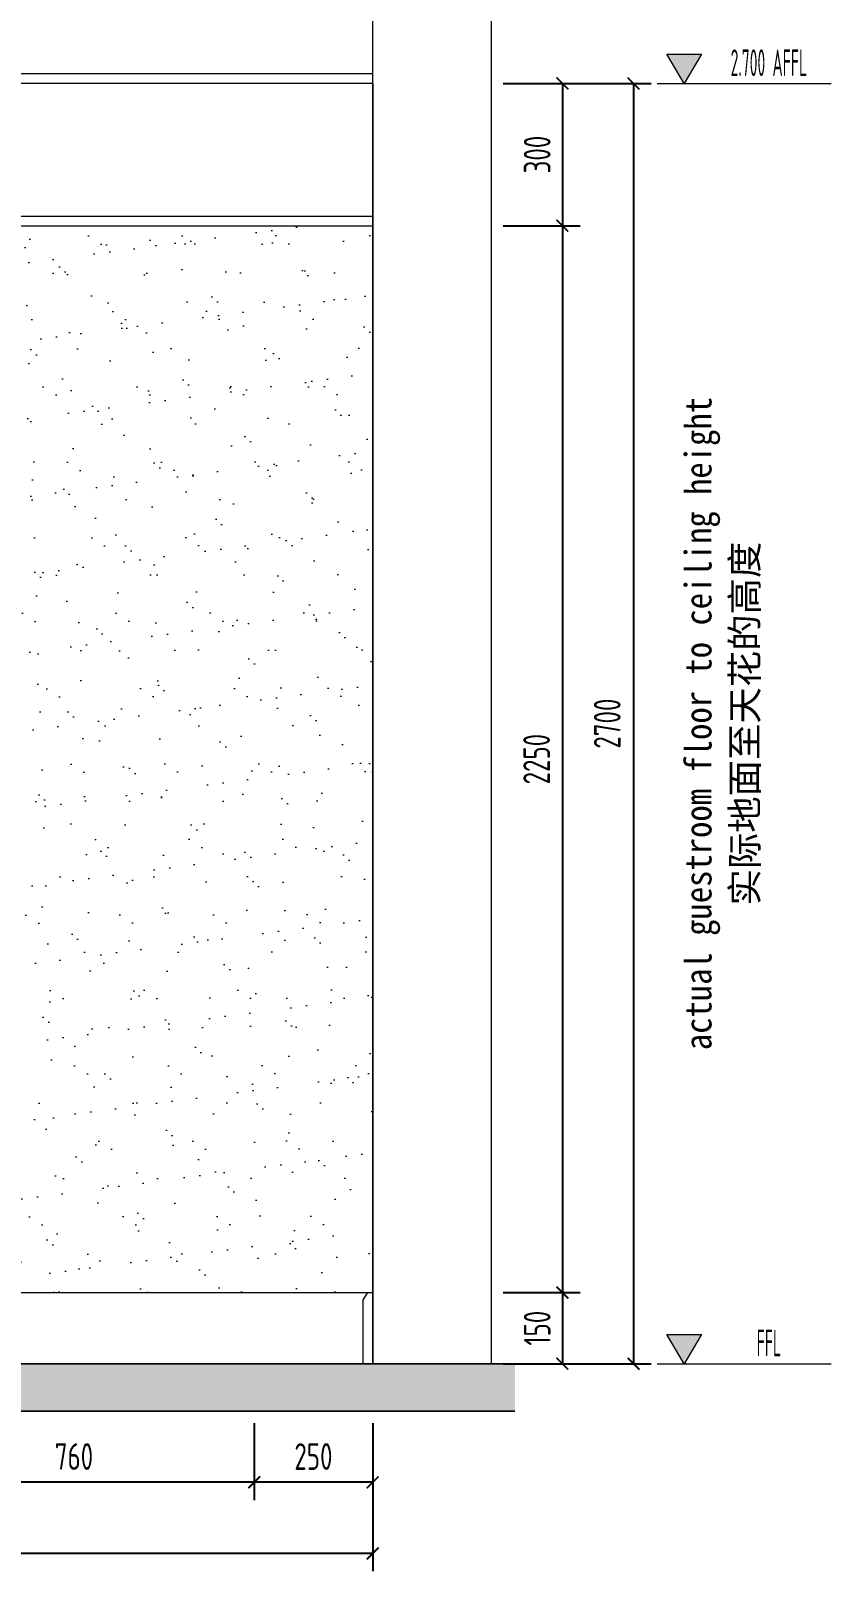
# Model space of a CAD drawing. Header units: millimetres. Extents: x 3162 to 221128, y -144913 to 11496.
# Drawn here: x 35862 to 37550, y -43108 to -39860 of the extents above; entities that cross this region are included whole.
import ezdxf
from ezdxf.enums import TextEntityAlignment as Align

# ---------------------------------------------------------------- set-up
doc = ezdxf.new("R2010")
doc.units = ezdxf.units.MM
doc.header["$LTSCALE"] = 10
doc.layers.get('Defpoints').update_dxf_attribs({"color": 250})
for name, color, linetype, lineweight in [('Contour【轮廓线】', 94, 'Continuous', 0), ('Elevation【立面图库】', 150, 'Continuous', 0), ('FC-Hatch【平面填充】', 250, 'Continuous', 0), ('FF-Text【平面文字】', 2, 'Continuous', 0), ('Finish【完成面】', 2, 'Continuous', 0), ('Gray【中细线】', 8, 'Continuous', 0), ('RC-dimensions', 44, 'Continuous', 0), ('Wall【立面墙】', 252, 'Continuous', 0)]:
    doc.layers.add(name, color=color, linetype=linetype, lineweight=lineweight)
doc.styles.add('宋体', font='', dxfattribs={"width": 0.8})
doc.styles.add('尺寸标注', font='ARCHS.SHX', dxfattribs={"width": 0.8})
doc.styles.add('标高', font='ARCHS.SHX', dxfattribs={"width": 0.5})
doc.styles.get('宋体').set_extended_font_data('SimSun')
doc.dimstyles.new('海龙1：25', dxfattribs={"dimscale": 25, "dimtxt": 2.25, "dimasz": 1, "dimexe": 1.5, "dimexo": 1, "dimgap": 1, "dimtad": 1, "dimdec": 0, "dimrnd": 5, "dimdsep": 46, "dimtxsty": '尺寸标注', "dimblk": 'ARCHTICK', "dimblk1": 'ARCHTICK', "dimblk2": 'ARCHTICK', "dimcen": 1, "dimclrd": 44, "dimclre": 44, "dimclrt": 2, "dimadec": 0, "dimazin": 0, "dimtfac": 1, "dimtdec": 0, "dimtix": 1, "dimtmove": 2, "dimatfit": 3, "dimldrblk": 'hl_arrow2', "dimfxl": 5, "dimfxlon": 1, "dimarcsym": 0})

# ---------------------------------------------------------------- blocks, each defined once
blk = doc.blocks.new('海龙工具_踢脚线')
blk.add_lwpolyline([(20, 0), (20, 90), (10, 100), (0, 100)])
blk = doc.blocks.new('_ArchTick')
at = {"color": 2, "linetype": 'ByBlock', "const_width": 0.15}
blk.add_lwpolyline([(-0.5, -0.5), (0.5, 0.5)], dxfattribs=at)
blk = doc.blocks.new('*D1190')
at = {"layer": 'Defpoints', "color": 0, "transparency": 16777216}
for p in [(36832.7, -39970.6), (36832.7, -40270.6), (36982.7, -40270.6)]:
    blk.add_point(p, dxfattribs=at)
at = {"layer": 'RC-dimensions', "color": 44, "lineweight": -2, "transparency": 16777216}
for p, q in [((36857.7, -39970.6), (37020.2, -39970.6)), ((36982.7, -39970.6), (36982.7, -40270.6)), ((36857.7, -40270.6), (37020.2, -40270.6))]:
    blk.add_line(p, q, dxfattribs=at)
at = {"layer": 'RC-dimensions', "color": 44, "lineweight": -2, "transparency": 16777216, "xscale": 25, "yscale": 25, "zscale": 25}
for p, rotation in [((36982.7, -39970.6), 90), ((36982.7, -40270.6), 270)]:
    blk.add_blockref('_ArchTick', p, dxfattribs=dict(at, rotation=rotation))
at = {"layer": 'RC-dimensions', "color": 2, "transparency": 16777216, "insert": (36929.6, -40120.6), "char_height": 56.25, "attachment_point": 5, "rotation": 90, "style": '尺寸标注'}
blk.add_mtext('300', dxfattribs=at)
blk = doc.blocks.new('hl_arrow2')
at = {"color": 2}
blk.add_line((-0.22, 0), (-1, 0), dxfattribs=at)
blk.add_lwpolyline([(-0.22, 0), (-0.86, -0.69), (-0.65, -0.86), (0, 0), (-0.65, 0.86), (-0.86, 0.69)], close=True, dxfattribs=at)
for points in [[(-0.86, 0.69), (-0.65, 0.86), (-0.22, 0), (0, 0)], [(-0.86, -0.69), (-0.65, -0.86), (-0.22, 0), (0, 0)]]:
    blk.add_solid(points, dxfattribs=at)
blk = doc.blocks.new('*D1191')
at = {"layer": 'Defpoints', "color": 0, "transparency": 16777216}
for p in [(36832.7, -42520.6), (36832.7, -42670.6), (36982.7, -42670.6)]:
    blk.add_point(p, dxfattribs=at)
at = {"layer": 'RC-dimensions', "color": 44, "lineweight": -2, "transparency": 16777216}
for p, q in [((36857.7, -42520.6), (37020.2, -42520.6)), ((36982.7, -42520.6), (36982.7, -42670.6)), ((36857.7, -42670.6), (37020.2, -42670.6))]:
    blk.add_line(p, q, dxfattribs=at)
at = {"layer": 'RC-dimensions', "color": 44, "lineweight": -2, "transparency": 16777216, "xscale": 25, "yscale": 25, "zscale": 25}
for p, rotation in [((36982.7, -42520.6), 90), ((36982.7, -42670.6), 270)]:
    blk.add_blockref('_ArchTick', p, dxfattribs=dict(at, rotation=rotation))
at = {"layer": 'RC-dimensions', "color": 2, "transparency": 16777216, "insert": (36929.6, -42595.6), "char_height": 56.25, "attachment_point": 5, "rotation": 90, "style": '尺寸标注'}
blk.add_mtext('150', dxfattribs=at)
blk = doc.blocks.new('*D1192')
at = {"layer": 'Defpoints', "color": 0, "transparency": 16777216}
for p in [(36832.7, -39970.6), (36832.7, -42670.6), (37132.7, -42670.6)]:
    blk.add_point(p, dxfattribs=at)
at = {"layer": 'RC-dimensions', "color": 44, "lineweight": -2, "transparency": 16777216}
for p, q in [((37007.7, -39970.6), (37170.2, -39970.6)), ((37132.7, -39970.6), (37132.7, -42670.6)), ((37007.7, -42670.6), (37170.2, -42670.6))]:
    blk.add_line(p, q, dxfattribs=at)
at = {"layer": 'RC-dimensions', "color": 44, "lineweight": -2, "transparency": 16777216, "xscale": 25, "yscale": 25, "zscale": 25}
for p, rotation in [((37132.7, -39970.6), 90), ((37132.7, -42670.6), 270)]:
    blk.add_blockref('_ArchTick', p, dxfattribs=dict(at, rotation=rotation))
at = {"layer": 'RC-dimensions', "color": 2, "transparency": 16777216, "insert": (37077.3, -41320.6), "char_height": 56.25, "attachment_point": 5, "rotation": 90, "style": '尺寸标注'}
blk.add_mtext('2700', dxfattribs=at)
blk = doc.blocks.new('海龍_立面标识')
at = {"style": '宋体', "width": 0.9, "flags": 8}
blk.add_attdef('FLOOR_HEIGHT', text='', height=2.25, rotation=90, dxfattribs=at).set_placement((0, 0), align=Align.CENTER)
at = {"style": '宋体', "flags": 8}
blk.add_attdef('HEIGHT', text='', height=2.25, rotation=90, dxfattribs=at).set_placement((-3.5, 0), align=Align.CENTER)
blk = doc.blocks.new('hl_Elevation-A2')
blk.add_hatch(color=150).paths.add_polyline_path([(3.74, 2.47), (2.27, 0), (0.8, 2.47)])
at = {"color": 150}
blk.add_line((0, 0), (14.67, 0), dxfattribs=at)
blk.add_lwpolyline([(3.74, 2.47), (2.27, 0), (0.8, 2.47)], close=True, dxfattribs=at)
at = {"color": 2, "style": '标高', "width": 0.8, "flags": 8}
blk.add_attdef('HEIGHT', text='', height=2.25, dxfattribs=at).set_placement((9.42, 1.75), align=Align.MIDDLE_CENTER)
blk = doc.blocks.new('*D1193')
at = {"layer": 'Defpoints', "color": 0, "transparency": 16777216}
for p in [(36332.7, -42770.6), (36582.7, -42770.6), (36332.7, -42920.6)]:
    blk.add_point(p, dxfattribs=at)
at = {"layer": 'RC-dimensions', "color": 44, "lineweight": -2, "transparency": 16777216}
for p, q in [((36332.7, -42795.6), (36332.7, -42958.1)), ((36582.7, -42795.6), (36582.7, -42958.1)), ((36582.7, -42920.6), (36332.7, -42920.6))]:
    blk.add_line(p, q, dxfattribs=at)
at = {"layer": 'RC-dimensions', "color": 44, "lineweight": -2, "transparency": 16777216, "xscale": 25, "yscale": 25, "zscale": 25, "rotation": 180}
blk.add_blockref('_ArchTick', (36332.7, -42920.6), dxfattribs=at)
at = {"layer": 'RC-dimensions', "color": 44, "lineweight": -2, "transparency": 16777216, "xscale": 25, "yscale": 25, "zscale": 25}
blk.add_blockref('_ArchTick', (36582.7, -42920.6), dxfattribs=at)
at = {"layer": 'RC-dimensions', "color": 2, "transparency": 16777216, "insert": (36457.7, -42866.3), "char_height": 56.25, "attachment_point": 5, "style": '尺寸标注'}
blk.add_mtext('250', dxfattribs=at)
blk = doc.blocks.new('*D1194')
at = {"layer": 'Defpoints', "color": 0, "transparency": 16777216}
for p in [(29832.7, -42770.6), (36582.7, -42770.6), (29832.7, -43070.6)]:
    blk.add_point(p, dxfattribs=at)
at = {"layer": 'RC-dimensions', "color": 44, "lineweight": -2, "transparency": 16777216}
for p, q in [((29832.7, -42945.6), (29832.7, -43108.1)), ((36582.7, -42945.6), (36582.7, -43108.1)), ((36582.7, -43070.6), (29832.7, -43070.6))]:
    blk.add_line(p, q, dxfattribs=at)
at = {"layer": 'RC-dimensions', "color": 44, "lineweight": -2, "transparency": 16777216, "xscale": 25, "yscale": 25, "zscale": 25, "rotation": 180}
blk.add_blockref('_ArchTick', (29832.7, -43070.6), dxfattribs=at)
at = {"layer": 'RC-dimensions', "color": 44, "lineweight": -2, "transparency": 16777216, "xscale": 25, "yscale": 25, "zscale": 25}
blk.add_blockref('_ArchTick', (36582.7, -43070.6), dxfattribs=at)
at = {"layer": 'RC-dimensions', "color": 2, "transparency": 16777216, "insert": (33207.7, -43016.3), "char_height": 56.25, "attachment_point": 5, "style": '尺寸标注'}
blk.add_mtext('6750', dxfattribs=at)
blk = doc.blocks.new('*D1230')
at = {"layer": 'Defpoints', "color": 0, "transparency": 16777216}
for p in [(36832.7, -40270.6), (36832.7, -42520.6), (36982.7, -42520.6)]:
    blk.add_point(p, dxfattribs=at)
at = {"layer": 'RC-dimensions', "color": 44, "lineweight": -2, "transparency": 16777216}
for p, q in [((36857.7, -40270.6), (37020.2, -40270.6)), ((36982.7, -40270.6), (36982.7, -42520.6)), ((36857.7, -42520.6), (37020.2, -42520.6))]:
    blk.add_line(p, q, dxfattribs=at)
at = {"layer": 'RC-dimensions', "color": 44, "lineweight": -2, "transparency": 16777216, "xscale": 25, "yscale": 25, "zscale": 25}
for p, rotation in [((36982.7, -40270.6), 90), ((36982.7, -42520.6), 270)]:
    blk.add_blockref('_ArchTick', p, dxfattribs=dict(at, rotation=rotation))
at = {"layer": 'RC-dimensions', "color": 2, "transparency": 16777216, "insert": (36928.4, -41395.6), "char_height": 56.25, "attachment_point": 5, "rotation": 90, "style": '尺寸标注'}
blk.add_mtext('2250', dxfattribs=at)
blk = doc.blocks.new('*D1301')
at = {"layer": 'Defpoints', "color": 0, "transparency": 16777216}
for p in [(35572.7, -42770.6), (36332.7, -42770.6), (35572.7, -42920.6)]:
    blk.add_point(p, dxfattribs=at)
at = {"layer": 'RC-dimensions', "color": 44, "lineweight": -2, "transparency": 16777216}
for p, q in [((35572.7, -42795.6), (35572.7, -42958.1)), ((36332.7, -42795.6), (36332.7, -42958.1)), ((36332.7, -42920.6), (35572.7, -42920.6))]:
    blk.add_line(p, q, dxfattribs=at)
at = {"layer": 'RC-dimensions', "color": 44, "lineweight": -2, "transparency": 16777216, "xscale": 25, "yscale": 25, "zscale": 25, "rotation": 180}
blk.add_blockref('_ArchTick', (35572.7, -42920.6), dxfattribs=at)
at = {"layer": 'RC-dimensions', "color": 44, "lineweight": -2, "transparency": 16777216, "xscale": 25, "yscale": 25, "zscale": 25}
blk.add_blockref('_ArchTick', (36332.7, -42920.6), dxfattribs=at)
at = {"layer": 'RC-dimensions', "color": 2, "transparency": 16777216, "insert": (35952.7, -42866.3), "char_height": 56.25, "attachment_point": 5, "style": '尺寸标注'}
blk.add_mtext('760', dxfattribs=at)

msp = doc.modelspace()

# ---------------------------------------------------------------- hatches: boundary and pattern name
at = {"layer": 'FC-Hatch【平面填充】'}
h = msp.add_hatch(dxfattribs=at)
h.set_pattern_fill('AR-SAND', color=256, scale=2.5, style=0)
h.set_pattern_definition([(37.5, (35592.74, -42520.6), (-4, 122.3533), [0, -96.52, 0, -107.95, 0, -103.1875]), (7.5, (35592.74, -42520.6), (112.381, 179.206), [0, -52.07, 0, -86.995, 0, -33.3375]), (327.5, (35514.63, -42520.6), (197.748, 0.3593), [0, -31.75, 0, -114.3, 0, -149.225]), (317.5, (35514.63, -42520.6), (190.889, 55.732), [0, -15.875, 0, -74.93, 0, -85.725])])
h.paths.add_polyline_path([(35592.7, -42520.6), (36582.7, -42520.6), (36582.7, -40270.6), (35592.7, -40270.6)])
h = msp.add_hatch(dxfattribs=at)
h.set_pattern_fill('钢筋混凝土', color=256, scale=50, angle=180, style=0, pattern_type=2)
h.set_pattern_definition([(225, (0, -2882.83), (35.35534, -35.35534), []), (230, (0, -2882.83), (-71.72602, 6.27522), [7.5, -82.5]), (175, (0, -2882.83), (13.87511, -75.21923), [6, -66]), (280.4514, (-5.98, -2882.31), (-57.85092, -68.94393), [6.374, -70.1142]), (226.1842, (-2e-15, -2902.83), (-106.72409, 16.55189), [11.25, -123.75]), (276.6356, (-8.89, -2901.45), (-93.46626, -97.41178), [9.56105, -105.1713]), (171.1842, (-2e-15, -2902.83), (-93.46618, -97.41189), [9, -99]), (201, (-10, -2897.83), (-59.6907, 40.26189), [7.5, -82.5]), (146, (-10, -2897.83), (-24.33156, -72.51501), [6, -66]), (251.4514, (-14.974, -2894.477), (-84.02223, -32.25304), [6.374, -70.1142]), (217.5, (0, -2882.832), (-1.215986, -33.289385), [0.5, -65.2, 0.5, -67, 0.5, -66.25]), (187.5, (0, -2882.83), (-26.306954, -39.441171), [0.5, -38.2, 0.5, -63.7, 0.5, -25.25]), (147.5, (22.3, -2882.832), (-53.382244, 2.255487), [0.5, -25, 0.5, -78, 0.5, -103.5]), (137.5, (32.3, -2882.83), (-58.318617, -10.0105), [0.5, -32.5, 0.5, -51.8, 0.5, -73.5])])
h.paths.add_polyline_path([(29532.7, -42770.6), (29532.7, -42670.6), (36882.7, -42670.6), (36882.7, -42770.6)])

# ---------------------------------------------------------------- linework, layer by layer
at = {"layer": 'Contour【轮廓线】'}
msp.add_line((29832.7, -42520.6), (36582.7, -42520.6), dxfattribs=at)
at = {"layer": 'Finish【完成面】'}
for p, q in [((36582.7, -39970.6), (29832.7, -39970.6)), ((36582.7, -39970.6), (36582.7, -42670.6)), ((29832.7, -42670.6), (36582.7, -42670.6))]:
    msp.add_line(p, q, dxfattribs=at)
msp.add_lwpolyline([(34212.7, -39970.6), (34212.7, -40270.6), (36582.7, -40270.6)], dxfattribs=at)
at = {"layer": 'Gray【中细线】'}
msp.add_line((36582.7, -39950.6), (29832.7, -39950.6), dxfattribs=at)
msp.add_lwpolyline([(34232.7, -39970.6), (34232.7, -40250.6), (36582.7, -40250.6)], dxfattribs=at)
at = {"layer": 'Wall【立面墙】'}
for points in [[(36582.7, -42670.6), (36582.7, -39820.6), (36832.7, -39820.6), (36832.7, -42670.6)], [(29532.7, -42670.6), (29532.7, -42670.6), (36882.7, -42670.6), (36882.7, -42670.6)], [(29532.7, -42770.6), (29532.7, -42770.6), (36882.7, -42770.6), (36882.7, -42770.6)]]:
    msp.add_lwpolyline(points, close=True, dxfattribs=at)

# ---------------------------------------------------------------- block references
at = {"layer": 'Contour【轮廓线】', "xscale": -1, "yscale": 1.5}
msp.add_blockref('海龙工具_踢脚线', (36582.7, -42670.6), dxfattribs=at)
at = {"layer": 'Elevation【立面图库】'}
ref = msp.add_blockref('hl_Elevation-A2', (37182.7, -39970.6), dxfattribs=dict(at, xscale=25, yscale=25, zscale=25))
ref.add_attrib('HEIGHT', '2.700 AFFL', dxfattribs={"layer": '0', "color": 2, "height": 56.25, "style": '标高', "width": 0.5}).set_placement((37418.2, -39926.9), align=Align.MIDDLE_CENTER)
ref = msp.add_blockref('hl_Elevation-A2', (37182.7, -42670.6), dxfattribs=dict(at, xscale=25, yscale=25, zscale=25))
ref.add_attrib('HEIGHT', 'FFL', dxfattribs={"layer": '0', "color": 2, "height": 56.25, "style": '标高', "width": 0.5}).set_placement((37418.2, -42626.9), align=Align.MIDDLE_CENTER)
at = {"layer": 'FF-Text【平面文字】'}
ref = msp.add_blockref('海龍_立面标识', (37251.5, -41320.6), dxfattribs=dict(at, xscale=-25, yscale=25, zscale=25))
ref.add_attrib('FLOOR_HEIGHT', 'actual guestroom floor to ceiling height', dxfattribs={"layer": '0', "height": 56.25, "rotation": 90, "style": '宋体', "width": 0.9}).set_placement((37297.1, -41320.6), align=Align.CENTER)
ref.add_attrib('HEIGHT', '实际地面至天花的高度', dxfattribs={"layer": '0', "height": 56.25, "rotation": 90, "style": '宋体'}).set_placement((37395.2, -41320.6), align=Align.CENTER)

# ---------------------------------------------------------------- dimensions: what is measured, and where the dimension line sits
at = {"layer": 'RC-dimensions'}
for base, p1, p2, angle, picture, middle in [((36982.7, -40270.6), (36832.7, -39970.6), (36832.7, -40270.6), 270, '*D1190', (36929.6, -40120.6)), ((37132.7, -42670.6), (36832.7, -39970.6), (36832.7, -42670.6), 270, '*D1192', (37077.3, -41320.6)), ((36982.7, -42520.6), (36832.7, -40270.6), (36832.7, -42520.6), 270, '*D1230', (36928.4, -41395.6)), ((36982.7, -42670.6), (36832.7, -42520.6), (36832.7, -42670.6), 270, '*D1191', (36929.6, -42595.6)), ((29832.7, -43070.6), (36582.7, -42770.6), (29832.7, -42770.6), 180, '*D1194', (33207.7, -43016.3)), ((35572.7, -42920.6), (36332.7, -42770.6), (35572.7, -42770.6), 180, '*D1301', (35952.7, -42866.3)), ((36332.7, -42920.6), (36582.7, -42770.6), (36332.7, -42770.6), 180, '*D1193', (36457.7, -42866.3))]:
    dim = msp.add_linear_dim(base=base, p1=p1, p2=p2, angle=angle, dimstyle='海龙1：25', override={"dimscale": 25, "dimtxsty": '尺寸标注', "dimblk1": 'ArchTick', "dimblk2": 'ArchTick', "dimsah": 1, "dimclrt": 2}, dxfattribs=at)
    dim.commit()
    dim.dimension.update_dxf_attribs({"geometry": picture, "text_midpoint": middle})

doc.saveas('drawing.dxf')
